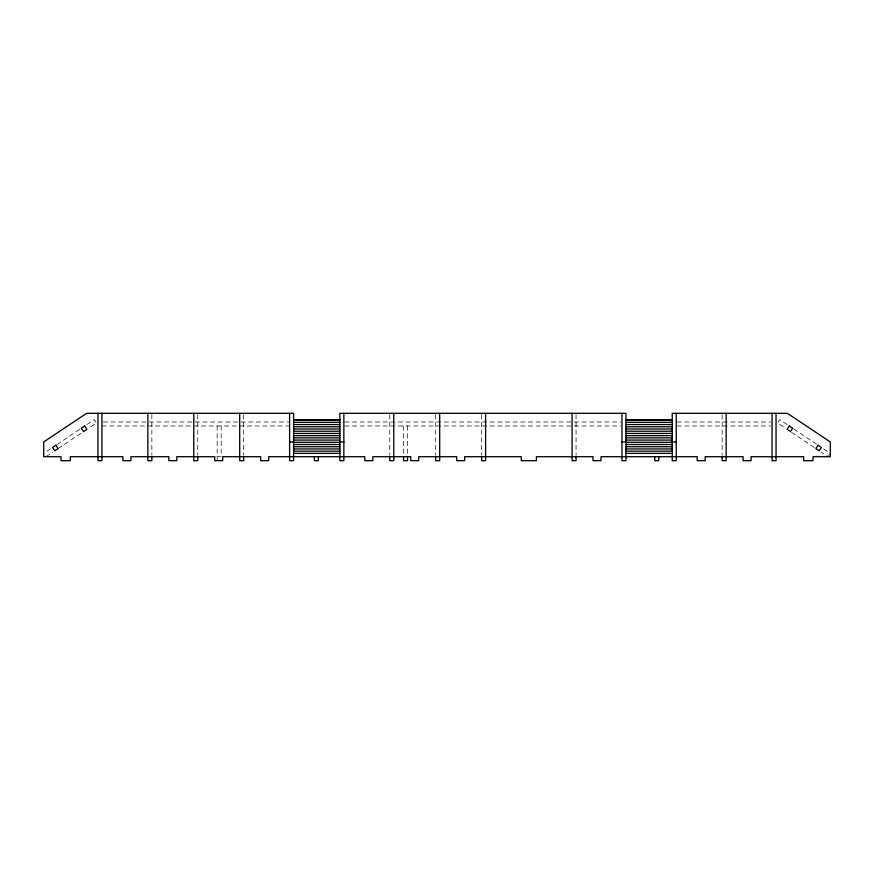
<?xml version="1.0" encoding="UTF-8"?>
<svg xmlns="http://www.w3.org/2000/svg" width="874" height="874" viewBox="0 0 874 874"><rect width="100%" height="100%" fill="white"/><g stroke="black" fill="none" stroke-linecap="round" stroke-linejoin="round"><path stroke-width="0.66" stroke-dasharray="4.37 3.28" d="M829.557 454.491L828.082 456.709L821.44 452.273M47.021 451.17L50.342 448.952M56.985 444.516L80.244 428.992M86.887 424.556L94.239 419.651L96.457 422.972L89.017 427.932M45.918 456.709L52.56 452.273M58.099 448.57L82.462 432.313M103.296 421.978L289.032 421.978M344.727 421.978L621.108 421.978M677.088 421.978L770.704 421.978M101.941 425.977L288.923 425.977M344.727 425.977L621.108 425.977M677.088 425.977L770.704 425.977M217.167 456.709L221.166 456.709M787.113 424.556L779.761 419.651L777.543 422.972L784.983 427.932M793.756 428.992L817.015 444.516M823.658 448.952L829.197 452.645M791.538 432.313L815.901 448.57M722.143 414.658L722.143 455.343M576.053 414.658L576.053 455.343M481.618 414.658L481.618 455.343M435.7 414.658L435.7 455.343M407.546 425.977L407.546 455.365M403.559 425.977L403.559 455.365M389.782 414.658L389.782 455.343M243.693 414.658L243.693 455.343M221.166 425.977L221.166 455.365M217.167 425.977L217.167 460.696M197.775 414.658L197.775 455.343M151.858 414.658L151.858 455.343"/><path stroke-width="1.31" d="M293.598 419.651L339.866 419.651M625.97 419.651L672.237 419.651M293.598 420.121L339.866 420.121M625.97 420.121L672.237 420.121M293.598 422.339L339.866 422.339M625.97 422.339L672.237 422.339M293.598 424.556L339.866 424.556M625.97 424.556L672.237 424.556M293.598 426.774L339.866 426.774M625.97 426.774L672.237 426.774M293.598 428.992L339.866 428.992M625.97 428.992L672.237 428.992M293.598 431.21L339.866 431.21M625.97 431.21L672.237 431.21M293.598 433.428L339.866 433.428M625.97 433.428L672.237 433.428M293.598 435.645L339.866 435.645M625.97 435.645L672.237 435.645M293.598 437.863L339.866 437.863M625.97 437.863L672.237 437.863M293.598 440.081L339.866 440.081M625.97 440.081L672.237 440.081M289.611 441.949L293.598 441.949M339.866 441.949L343.864 441.949M621.971 441.949L625.97 441.949M672.237 441.949L676.225 441.949M293.598 442.299L339.866 442.299M625.97 442.299L672.237 442.299M293.598 444.516L339.866 444.516M625.97 444.516L672.237 444.516M293.598 446.734L339.866 446.734M625.97 446.734L672.237 446.734M293.598 448.952L339.866 448.952M625.97 448.952L672.237 448.952M293.598 451.17L339.866 451.17M625.97 451.17L672.237 451.17M293.598 453.377L339.866 453.377M625.97 453.377L672.237 453.377M776.046 413.304L776.046 460.696L772.059 460.696L772.059 413.304M726.141 413.304L726.141 460.696L722.143 460.696L722.143 456.709M676.225 413.304L676.225 460.696L672.237 460.696L672.237 413.304L787.376 413.304L830.3 441.949L830.3 456.709L812.995 456.709L812.995 460.696L803.676 460.696L803.676 456.709L751.094 456.709L751.094 460.696L743.108 460.696L743.108 456.709L705.176 456.709L705.176 460.696L697.19 460.696L697.19 456.709L601.017 456.709L601.017 460.696L593.02 460.696L593.02 456.709L536.396 456.709L536.396 460.696L521.275 460.696L521.275 456.709L464.64 456.709L464.64 460.696L456.654 460.696L456.654 456.709L418.722 456.709L418.722 460.696L410.736 460.696L410.736 456.709L372.816 456.709L372.816 460.696L364.819 460.696L364.819 456.709L268.646 456.709L268.646 460.696L260.66 460.696L260.66 456.709L222.728 456.709L222.728 460.696L214.742 460.696L214.742 456.709L176.81 456.709L176.81 460.696L168.824 460.696L168.824 456.709L130.892 456.709L130.892 460.696L122.906 460.696L122.906 456.709L70.324 456.709L70.324 460.696L61.005 460.696L61.005 456.709L43.7 456.709L43.7 441.949L86.624 413.304L293.598 413.304L293.598 460.696L289.611 460.696L289.611 413.304M658.788 456.709L658.788 460.696L654.801 460.696L654.801 456.709M621.971 413.304L621.971 460.696L625.97 460.696L625.97 413.304L339.866 413.304L339.866 460.696L343.864 460.696L343.864 413.304M576.053 456.709L576.053 460.696L572.066 460.696L572.066 413.304M485.605 413.304L485.605 460.696L481.618 460.696L481.618 456.709M439.688 413.304L439.688 460.696L435.7 460.696L435.7 456.709M407.546 456.709L407.546 460.696L403.559 460.696L403.559 456.709M393.77 413.304L393.77 460.696L389.782 460.696L389.782 456.709M318.354 456.709L318.354 460.696L314.356 460.696L314.356 456.709M243.693 456.709L243.693 460.696L239.695 460.696L239.695 413.304M197.775 456.709L197.775 460.696L193.777 460.696L193.777 413.304M151.858 456.709L151.858 460.696L147.859 460.696L147.859 413.304M101.941 413.304L101.941 460.696L97.954 460.696L97.954 413.304M789.331 426.031L787.113 429.353L790.435 431.57L792.652 428.249L789.331 426.031M818.119 445.248L815.901 448.57L819.222 450.787L821.44 447.466L818.119 445.248M55.881 445.248L52.56 447.466L54.778 450.787L58.099 448.57L55.881 445.248M84.669 426.031L81.348 428.249L83.565 431.57L86.887 429.353L84.669 426.031"/></g></svg>
